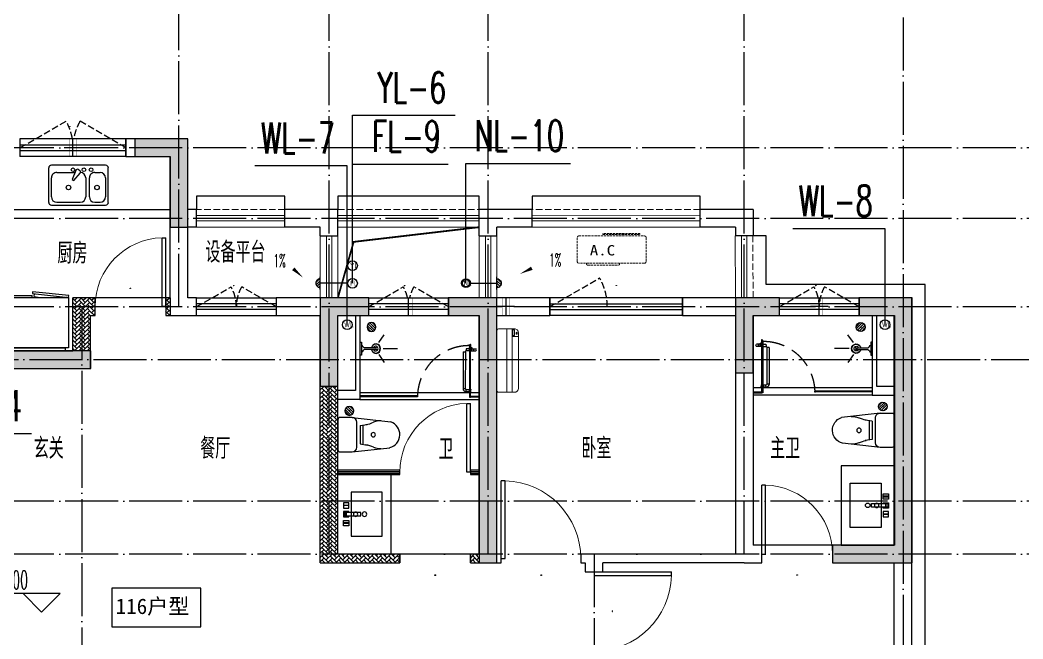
# Model space of a CAD drawing. Extents: x 27938 to 1507990, y 110129 to 923079.
# Drawn here: x 867918 to 879273, y 369162 to 376168 of the extents above; entities that cross this region are included whole.
import ezdxf

# ---------------------------------------------------------------- set-up
doc = ezdxf.new("R2010")
doc.units = 0
doc.header["$LTSCALE"] = 1000
doc.header["$MEASUREMENT"] = 0
doc.linetypes.add('DASH', pattern=[0.35, 0.25, -0.1])
doc.linetypes.add('DOTE', pattern=[2.42, 2, -0.2, 0.02, -0.2])
for name, color, linetype in [('AH-FURNITURE', 1, 'Continuous'), ('COLUMN', 9, 'Continuous'), ('CURTWALL', 4, 'Continuous'), ('DIM_ELEV', 3, 'Continuous'), ('DIM_凝结', 150, 'Continuous'), ('DIM_废水', 31, 'Continuous'), ('DIM_污水', 2, 'Continuous'), ('DIM_雨水', 4, 'Continuous'), ('DIM_餐饮排水', 31, 'Continuous'), ('DOTE', 1, 'Continuous'), ('EQUIP_污水', 7, 'Continuous'), ('IP-bath&kitchen-JOHNSON', 4, 'Continuous'), ('LVTRY', 6, 'Continuous'), ('P-bath&kitchen-JOHNSON', 4, 'Continuous'), ('PUB_HATCH', 8, 'Continuous'), ('PUB_TEXT', 4, 'Continuous'), ('VPIPE-中水', 122, 'Continuous'), ('VPIPE-凝结', 150, 'N'), ('VPIPE-废水', 31, 'Continuous'), ('VPIPE-污水', 2, 'W'), ('VPIPE-雨水', 4, 'Y'), ('WALL', 9, 'Continuous'), ('WINDOW', 4, 'Continuous'), ('WINDOW_TEXT', 7, 'Continuous'), ('保温', 6, 'Continuous'), ('建筑-排气道', 9, 'Continuous'), ('机电标识类', 1, 'Continuous'), ('看线', 251, 'Continuous')]:
    doc.layers.add(name, color=color, linetype=linetype)
for name, color, linetype, lineweight in [('平面-排水沟', 86, 'Continuous', 15), ('平面-栏杆', 135, 'Continuous', 15), ('平面-看线', 45, 'Continuous', 15), ('平面-空调室内机', 176, 'Continuous', 9), ('平面-空调预留孔', 173, 'Continuous', 15), ('空调', 76, 'Continuous', 13), ('立面-洞口示意', 152, 'Continuous', 13)]:
    doc.layers.add(name, color=color, linetype=linetype, lineweight=lineweight)
doc.styles.add('_TCH_DIM', font='SIMPLEX.shx', dxfattribs={"width": 0.7, "bigfont": 'GBCBIG.shx'})
doc.styles.add('_TCH_WINDOW', font='SIMPLEX.shx', dxfattribs={"width": 0.7, "height": 3.5, "bigfont": 'GBCBIG.shx'})
doc.styles.add('_TWT_SERIAL', font='SIMPLEX', dxfattribs={"width": 0.8, "height": 3.5, "bigfont": 'HZTXT'})
doc.styles.add('DIM_FONT', font='SIMPLEX.shx', dxfattribs={"width": 0.56})
doc.styles.get("Standard").update_dxf_attribs({"font": 'gbenor.shx', "bigfont": 'gbcbig.shx'})
doc.styles.add('黑体', font='simhei.ttf')
doc.linetypes.add('N', pattern='A,3,-0.2,["N",Standard,S=0.25,R=0,X=-0.1,Y=-0.115],-0.2', length=3.4)
doc.linetypes.add('W', pattern='A,3,-0.2,["W",Standard,S=0.25,R=0,X=-0.1,Y=-0.115],-0.2', length=3.4)
doc.linetypes.add('Y', pattern='A,3,-0.2,["Y",Standard,S=0.25,R=0,X=-0.1,Y=-0.115],-0.2', length=3.4)
pattern_1 = [(45, (0, 0), (0, 47.4157523), [100.584, -33.528]), (135, (23.708, 23.708), (3e-15, 47.4157523), [100.584, -33.528])]

# ---------------------------------------------------------------- blocks, each defined once
blk = doc.blocks.new('GDGDGDSDA')
at = {"layer": 'DOTE', "color": 0, "linetype": 'DOTE', "ltscale": 0.3}
for p, q in [((461135, 370658), (461135, 376108)), ((462835, 367858), (462835, 376108)), ((464635, 367858), (464635, 376108)), ((467535, 367858), (467535, 376108)), ((469335, 376108), (469335, 359558)), ((471335, 372458), (417335, 372458)), ((471335, 371658), (417335, 371658)), ((471335, 370658), (417335, 370658)), ((460035, 370658), (460035, 359558)), ((417335, 370059), (471335, 370059)), ((471335, 368458), (417335, 368458)), ((471335, 367858), (417335, 367858)), ((465835, 367858), (465835, 359558))]:
    blk.add_line(p, q, dxfattribs=at)
blk = doc.blocks.new('rrrrrrrrrrrra')
at = {"color": 0}
for p, q in [((-112, 459), (-112, 324)), ((253, 484), (-87, 484)), ((278, 324), (278, 459)), ((-112, 324), (-64, -103)), ((-59, 271), (224, 271)), ((-21, 232), (-34, 154)), ((186, 232), (-21, 232)), ((186, 232), (199, 154)), ((278, 324), (228, -116)), ((191, 200), (-26, 200))]:
    blk.add_line(p, q, dxfattribs=at)
for centre, radius, start, end in [((-87, 459), 25, 90, 180), ((253, 459), 25, 0, 90), ((-59, 324), 53.3, 180, 270), ((224, 324), 53.3, 270, 0), ((-323, 210), 294, 333.5369, 351.4828), ((488, 210), 294, 188.5172, 206.4631), ((149, -3), 224, 158.5202, 180), ((16, -3), 224, 0, 21.4798), ((84, -64), 153, 195.0773, 340.1181)]:
    blk.add_arc(centre, radius, start, end, dxfattribs=at)
blk = doc.blocks.new('A$C1E0F638F')
at = {"color": 0}
for points in [[(500, 435), (500, 85), (0, 85), (0, 435)], [(270, 30), (230, 30), (230, 195), (270, 195)], [(120, 0), (180, 0), (180, 60), (120, 60)], [(147, 55), (153, 55), (153, 5), (147, 5)], [(230, 30), (270, 30), (270, 10), (230, 10)], [(380, 0), (320, 0), (320, 60), (380, 60)], [(353, 55), (347, 55), (347, 5), (353, 5)]]:
    blk.add_lwpolyline(points, close=True, dxfattribs=at)
blk.add_lwpolyline([(270, 60), (280, 60), (280, 0), (220, 0), (220, 60), (230, 60)], dxfattribs=at)
blk.add_circle((250, 236), 26, dxfattribs=at)
blk = doc.blocks.new('$lvtry$00000171')
at = {"color": 0}
for p, q in [((-74, 11), (-11, 74)), ((-70, -27), (27, 70)), ((-53, -53), (53, 53)), ((-27, -70), (70, 27)), ((11, -74), (74, -11))]:
    blk.add_line(p, q, dxfattribs=at)
blk.add_circle((0, 0), 75, dxfattribs=at)
blk.add_point((0, 0), dxfattribs=at)
blk = doc.blocks.new('135')
blk.add_hatch(color=0).paths.add_polyline_path([(5, 2), (4, -1), (-5, 2), (-4, 5)])
at = {"color": 0}
for p, q in [((-6, 19), (-3, 19)), ((-3, 19), (-6, 19)), ((-6, 3), (5, -2)), ((-6, 3), (-5, 3)), ((-5, 11), (-5, 31)), ((5, 11), (-5, 11)), ((5, 10), (-5, 10)), ((-5, 3), (-4, 6)), ((-4, 6), (5, 2)), ((0, 0), (0, 39)), ((6, 19), (3, 19)), ((3, 19), (6, 19)), ((4, -1), (5, 2)), ((5, 11), (5, 32)), ((4, -1), (6, -2))]:
    blk.add_line(p, q, dxfattribs=at)
for centre, radius, start, end in [((6, 16), 13.5, 151.0147, 204.8403), ((13, 4), 20.5, 163.0924, 182.0012), ((-6, 4), 1, 184.2275, 248.4661), ((-5, 22), 0.5, 335.7643, 151.0147), ((4, 18), 9.42, 155.7643, 171.9773), ((9, 15), 14.6, 166.278, 198.0953), ((14, 4), 19.5, 163.7443, 182.5269), ((-5, 3), 0.5, 181.9385, 247.2597), ((5, 22), 0.5, 29.8425, 204.574), ((-6, 17), 11.7, 10.475, 24.574), ((-6, 15), 12.4, 338.6449, 16.0476), ((29, 7), 24, 172.9439, 199.2318), ((-6, 16), 13.4, 334.9111, 29.8425), ((26, 6), 20.6, 169.1454, 199.9526), ((6, -1), 1.17, 247.4597, 19.9526), ((6, -1), 0.5, 247.4597, 19.2318)]:
    blk.add_arc(centre, radius, start, end, dxfattribs=at)
blk.add_open_spline([(-5, 31), (-4, 31), (-2, 33), (1, 29), (3, 31), (5, 32)], degree=3, knots=[0, 0, 0, 0, 3.066329, 6.218313, 11.124135, 11.124135, 11.124135, 11.124135], dxfattribs=at)
blk = doc.blocks.new('SDFAWERAWER')
at = {"layer": 'LVTRY', "color": 0}
for p, q in [((593941, -1242210), (593784, -1242595)), ((593965, -1242220), (593807, -1242604)), ((593941, -1242210), (593965, -1242220)), ((593988, -1242191), (593978, -1242214)), ((594007, -1242226), (593978, -1242214)), ((594017, -1242203), (593988, -1242191)), ((594016, -1242220), (594027, -1242193)), ((594016, -1242220), (594022, -1242223)), ((594026, -1242204), (594018, -1242222)), ((594018, -1242222), (594021, -1242220)), ((594025, -1242211), (594021, -1242220)), ((594023, -1242221), (594022, -1242223)), ((594022, -1242223), (594024, -1242222)), ((594023, -1242211), (594030, -1242194)), ((594024, -1242221), (594024, -1242222)), ((594025, -1242211), (594031, -1242197)), ((594027, -1242193), (594033, -1242195)), ((594028, -1242234), (594078, -1242255)), ((594030, -1242194), (594031, -1242197)), ((594032, -1242197), (594033, -1242195)), ((594033, -1242195), (594034, -1242197)), ((594034, -1242198), (594034, -1242197)), ((594047, -1242201), (594036, -1242229)), ((594036, -1242229), (594039, -1242230)), ((594037, -1242211), (594088, -1242232)), ((594039, -1242230), (594045, -1242214)), ((594039, -1242230), (594042, -1242228)), ((594042, -1242228), (594051, -1242205)), ((594050, -1242202), (594043, -1242218)), ((594047, -1242201), (594050, -1242202)), ((594050, -1242202), (594051, -1242205)), ((594057, -1242246), (594067, -1242223)), ((593784, -1242595), (593807, -1242604)), ((593803, -1242641), (593813, -1242618)), ((593813, -1242618), (593842, -1242630)), ((593842, -1242630), (593833, -1242653)), ((593845, -1242629), (593834, -1242656)), ((593848, -1242630), (593836, -1242657)), ((593845, -1242629), (593842, -1242630)), ((593848, -1242630), (593845, -1242629)), ((593847, -1242662), (593858, -1242634)), ((593858, -1242634), (593861, -1242635)), ((593803, -1242641), (593833, -1242653)), ((593834, -1242656), (593833, -1242653)), ((593836, -1242657), (593834, -1242656)), ((593847, -1242662), (593850, -1242663)), ((593850, -1242663), (593861, -1242635)), ((593852, -1242662), (593862, -1242637)), ((593861, -1242635), (593862, -1242637))]:
    blk.add_line(p, q, dxfattribs=at)
blk.add_lwpolyline([(593823, -1242717), (594046, -1242174), (594037, -1242170), (593814, -1242713)], close=True, dxfattribs=at)
blk.add_arc((594075, -1242240), 15.3, 281.7932, 33.7019, dxfattribs=at)
for centre, major_axis, start_param, end_param in [((593974, -1242224), (3.93, 9.6), 0, 1.570796), ((593817, -1242608), (13.5, 33.1), 1.570796, 3.141593), ((593817, -1242608), (3.93, 9.6), 1.570796, 3.141593)]:
    blk.add_ellipse(centre, major_axis=major_axis, ratio=1, start_param=start_param, end_param=end_param, dxfattribs=at)
at = {"layer": 'P-bath&kitchen-JOHNSON', "color": 0, "linetype": 'DASH'}
blk.add_arc((593810, -1242714), 586, 67.5369, 157.1325, dxfattribs=at)
at = {"layer": 'LVTRY', "color": 8, "xscale": -1, "rotation": 157.7329157530927}
blk.add_blockref('135', (594045, -1242162), dxfattribs=at)
blk = doc.blocks.new('A$C5DCB2F21')
at = {"layer": 'IP-bath&kitchen-JOHNSON', "color": 0}
for p, q in [((-68, -213), (-158, -275)), ((68, -213), (158, -275)), ((0, -261), (0, -425))]:
    blk.add_line(p, q, dxfattribs=at)
for centre, major_axis, ratio, start_param, end_param in [((0, -179), (-51, 0), 0.990052, -1.36297, 4.504563), ((0, -178), (-26.8, 0), 0.994812, -1.167677, 4.309269)]:
    blk.add_ellipse(centre, major_axis=major_axis, ratio=ratio, start_param=start_param, end_param=end_param, dxfattribs=at)
at = {"layer": 'LVTRY', "color": 0}
for p, q in [((74, 0), (-74, 0)), ((-10, -174), (-10, -49)), ((11, -174), (11, -49))]:
    blk.add_line(p, q, dxfattribs=at)
blk.add_lwpolyline([(74, 0), (74, -16), (-74, -16), (-74, 0)], dxfattribs=at)
for points in [[(-26, -31, -0.364142), (-38, -16, -0.020495)], [(-10, -49, 0.214893), (-26, -31, 7.649644)], [(11, -49, -0.21439), (26, -31, -7.649644)], [(26, -31, 0.364142), (38, -16, 0.020495)]]:
    blk.add_lwpolyline(points, format="xyb", dxfattribs=at)
blk.add_arc((0, -174), 10.5, 180, 0, dxfattribs=at)
for centre, major_axis, ratio, start_param, end_param in [((0, -181), (53.6, 0), 0.987577, 1.76809, 7.656688), ((-12, -165), (0, 1.43), 0.85, -1.570796, 4.712389), ((-12, -189), (0, 1.43), 0.85, 4.712389, 10.995574), ((12, -165), (0, 1.43), 0.85, 4.712389, 10.995574), ((12, -189), (0, 1.43), 0.85, 4.712389, 10.995574)]:
    blk.add_ellipse(centre, major_axis=major_axis, ratio=ratio, start_param=start_param, end_param=end_param, dxfattribs=at)
blk = doc.blocks.new('GDGDRGDGRD')
at = {"layer": 'IP-bath&kitchen-JOHNSON', "color": 0}
for p, q in [((490533, 524228), (491883, 524228)), ((490533, 524193), (491183, 524193)), ((490533, 524183), (491183, 524183)), ((491183, 524183), (491183, 524193)), ((491883, 524183), (491783, 524183)), ((491783, 524173), (491783, 524183)), ((491883, 524173), (491783, 524173)), ((490533, 524148), (491883, 524148))]:
    blk.add_line(p, q, dxfattribs=at)
for points in [[(490533, 525048), (490533, 524148), (490283, 524148)], [(490483, 525048), (490483, 524248), (490283, 524248)]]:
    blk.add_lwpolyline(points, dxfattribs=at)
at = {"layer": 'LVTRY', "color": 0}
blk.add_lwpolyline([(490883, 522448), (490283, 522448), (490283, 523348), (490883, 523348)], close=True, dxfattribs=at)
at = {"layer": 'IP-bath&kitchen-JOHNSON', "color": 8}
for name, p, rotation in [('A$C5DCB2F21', (490533, 524673), 90.008488524447), ('SDFAWERAWER', (-528536, 1449334), 22.25976934310711)]:
    blk.add_blockref(name, p, dxfattribs=dict(at, rotation=rotation))
at = {"layer": 'LVTRY', "color": 8, "xscale": -0.6666666667107826, "yscale": 0.6666666667107826}
for p in [(490663, 524918), (490413, 524018)]:
    blk.add_blockref('$lvtry$00000171', p, dxfattribs=at)
at = {"layer": 'LVTRY', "color": 8, "extrusion": (0, 0, -1), "xscale": -1, "zscale": -1, "rotation": 270}
blk.add_blockref('rrrrrrrrrrrra', (-490766, 523666), dxfattribs=at)
at = {"layer": 'LVTRY', "color": 8, "xscale": -1, "rotation": 270}
blk.add_blockref('A$C1E0F638F', (490347, 522649), dxfattribs=at)
blk = doc.blocks.new('rtyg7uyhg')
at = {"layer": 'LVTRY', "color": 0}
for p, q in [((193590, 45458), (193590, 45069)), ((194235, 45489), (193621, 45489)), ((193896, 45430), (193858, 45326)), ((193926, 45440), (193940, 45432)), ((194265, 45069), (194265, 45458)), ((193621, 45131), (193621, 45346)), ((193682, 45407), (193888, 45407)), ((193858, 45326), (193875, 45316)), ((193875, 45316), (193946, 45401)), ((194010, 45346), (194010, 45131)), ((194051, 45131), (194051, 45346)), ((194112, 45407), (194173, 45407)), ((194235, 45346), (194235, 45131)), ((193621, 45039), (194235, 45039)), ((193948, 45069), (193682, 45069)), ((194173, 45069), (194112, 45069))]:
    blk.add_line(p, q, dxfattribs=at)
for centre, radius in [((193866, 45438), 20.5), ((193989, 45438), 20.5), ((194071, 45438), 20.5), ((193815, 45238), 25.6), ((194137, 45238), 25.6)]:
    blk.add_circle(centre, radius, dxfattribs=at)
for centre, radius, start, end in [((193621, 45458), 30.7, 90, 180), ((193916, 45423), 20.5, 60, 159.4623), ((193930, 45414), 20.5, 320.5377, 60), ((194235, 45458), 30.7, 360, 90), ((193682, 45346), 61.4, 90, 180), ((193948, 45346), 61.4, 360, 90), ((194112, 45346), 61.4, 90, 180), ((194173, 45346), 61.4, 360, 90), ((193682, 45131), 61.4, 180, 270), ((193948, 45131), 61.4, 270, 360), ((194112, 45131), 61.4, 180, 270), ((194173, 45131), 61.4, 270, 360), ((193621, 45069), 30.7, 180, 270), ((194235, 45069), 30.7, 270, 360)]:
    blk.add_arc(centre, radius, start, end, dxfattribs=at)
at = {"layer": 'LVTRY', "color": 0, "style": 'DIM_FONT', "width": 0.8, "flags": 9}
for tag in ['YSIZE', 'XSIZE']:
    blk.add_attdef(tag, (193928, 45488), '', height=0.5, rotation=90, dxfattribs=at)
blk = doc.blocks.new('A$C60D053AF')
at = {"layer": 'AH-FURNITURE', "color": 0}
for p, q in [((233, -90), (128, -90)), ((233, -110), (128, -110)), ((193, -71), (328, -71)), ((193, -91), (328, -91)), ((342, -97), (370, -143)), ((356, -83), (384, -129)), ((245, -129), (245, -122)), ((265, -129), (265, -122)), ((255, -281), (255, -251)), ((255, -281), (393, -281)), ((393, -281), (393, -251))]:
    blk.add_line(p, q, dxfattribs=at)
for points in [[(170, -68, 1), (170, -94), (193, -94), (193, -68)], [(234, -251), (414, -251, 0.414214), (424, -241), (424, -111, 0.414214), (414, -101), (234, -101, 0.414214), (224, -111), (224, -241, 0.414214)], [(268, -122), (268, -107, 0.414214), (248, -87), (233, -87), (233, -113), (242, -113), (242, -122)], [(242, -152, 1), (268, -152), (268, -129), (242, -129)], [(384, -161, 1), (402, -143), (386, -127), (368, -145)]]:
    blk.add_lwpolyline(points, format="xyb", close=True, dxfattribs=at)
for centre, radius in [((100, -100), 30), ((255, -152), 15), ((255, -152), 10), ((393, -152), 15), ((393, -152), 10)]:
    blk.add_circle(centre, radius, dxfattribs=at)
for radius in [40, 20]:
    blk.add_arc((328, -111), radius, 45, 90, dxfattribs=at)
blk = doc.blocks.new('A-Kitchen-7')
at = {"layer": 'LVTRY', "color": 0}
for p, q in [((-519, 780), (-7, 834)), ((-515, 756), (-519, 780)), ((-4, 811), (-515, 756)), ((515, 756), (-515, 756)), ((-515, 756), (-515, 40)), ((-486, 761), (-485, 756)), ((-29, 767), (-112, 756)), ((-29, 767), (-35, 806)), ((-7, 834), (-4, 811)), ((515, 780), (0, 780)), ((0, 756), (0, 780)), ((515, 756), (515, 780)), ((515, 40), (515, 756)), ((-515, 40), (515, 40))]:
    blk.add_line(p, q, dxfattribs=at)
blk.add_lwpolyline([(-469, 40), (-469, 0), (469, 0), (469, 40)], close=True, dxfattribs=at)
blk = doc.blocks.new('*U41')
h = blk.add_hatch(color=0)
h.set_gradient(color1=(0, 0, 255), rotation=180, tint=1)
h.paths.add_polyline_path([(0, 0), (-6.35, -6.35), (-6.35, -2.159), (-15, -2.159), (-15, 2.159), (-6.35, 2.159), (-6.35, 6.35)])
at = {"color": 0, "linetype": 'Continuous'}
blk.add_lwpolyline([(0, 0), (-6.35, -6.35), (-6.35, -2.159), (-15, -2.159), (-15, 2.159), (-6.35, 2.159), (-6.35, 6.35)], close=True, dxfattribs=at)
blk = doc.blocks.new('sgrsefv')
at = {"layer": 'PUB_HATCH'}
blk.add_hatch(color=0, dxfattribs=at).paths.add_polyline_path([(1112933, 840916), (1112933, 840646), (1113073, 840646), (1113073, 840661), (1112968, 840661), (1112948, 840681), (1112948, 840881), (1112968, 840901), (1113288, 840901), (1113308, 840881), (1113308, 840681), (1113288, 840661), (1113183, 840661), (1113183, 840646), (1113323, 840646), (1113323, 840916)])
at = {"layer": 'LVTRY', "color": 0}
for p, q in [((1113073, 840661), (1113073, 840646)), ((1113183, 840661), (1113183, 840646))]:
    blk.add_line(p, q, dxfattribs=at)
for points in [[(1112918, 840931), (1113338, 840931), (1113338, 840631), (1112918, 840631)], [(1112933, 840916), (1113323, 840916), (1113323, 840646), (1112933, 840646)], [(1113288, 840661), (1112968, 840661), (1112948, 840681), (1112948, 840881), (1112968, 840901), (1113288, 840901), (1113308, 840881), (1113308, 840681), (1113288, 840661)]]:
    blk.add_lwpolyline(points, close=True, dxfattribs=at)
at = {"layer": '立面-洞口示意', "color": 0}
blk.add_lwpolyline([(1112918, 840931), (1113182, 840837), (1113338, 840631)], dxfattribs=at)
at = {"layer": '建筑-排气道', "color": 8, "xscale": -5, "yscale": 5, "zscale": 5, "rotation": 270}
blk.add_blockref('*U41', (1113118, 840599), dxfattribs=at)
blk = doc.blocks.new('FRSDFDGDGDRGDR')
at = {"layer": '平面-空调预留孔', "color": 0}
for p, q in [((699612, 775044), (699612, 775441)), ((699619, 775448), (699746, 775448)), ((699746, 775448), (699746, 775355)), ((699720, 775342), (699720, 775143)), ((699727, 775349), (699740, 775349)), ((699727, 775136), (699740, 775136)), ((699746, 775130), (699746, 775037)), ((699746, 775037), (699619, 775037))]:
    blk.add_line(p, q, dxfattribs=at)
blk.add_lwpolyline([(699766, 775167), (699793, 775154), (699793, 775057), (699766, 775044), (699766, 775018), (699619, 775018, -0.414214), (699593, 775044), (699593, 775441, -0.414214), (699619, 775468), (699766, 775468), (699766, 775441), (699793, 775428), (699793, 775332), (699766, 775318)], format="xyb", close=True, dxfattribs=at)
for centre, radius in [((699740, 775243), 15.8), ((699740, 775332), 10.6), ((699740, 775154), 10.6)]:
    blk.add_circle(centre, radius, dxfattribs=at)
for centre, start, end in [((699619, 775441), 90, 180), ((699740, 775355), 270, 360), ((699727, 775342), 90, 180), ((699727, 775143), 180, 270), ((699740, 775130), 0, 90), ((699619, 775044), 180, 270)]:
    blk.add_arc(centre, 6.6, start, end, dxfattribs=at)
blk = doc.blocks.new('GDGDRGDRGRD')
at = {"layer": 'LVTRY', "color": 0}
for p, q in [((430081, 371515), (429865, 371758)), ((430335, 371758), (429865, 371758)), ((429865, 371758), (429865, 370858)), ((429915, 370948), (429915, 371668)), ((429925, 371678), (430325, 371678)), ((430235, 370858), (430235, 371758)), ((430235, 371668), (430235, 370948)), ((429995, 371628), (429995, 371418)), ((430000, 371628), (430000, 371418)), ((430290, 371638), (430005, 371638)), ((430290, 371633), (430005, 371633)), ((430045, 371658), (430045, 371568)), ((430050, 371658), (430045, 371658)), ((430045, 371568), (430050, 371568)), ((430050, 371568), (430050, 371658)), ((430195, 371418), (430195, 371628)), ((430200, 371418), (430200, 371628)), ((429975, 371526), (430102, 371526)), ((429975, 371521), (429975, 371526)), ((430102, 371521), (429975, 371521)), ((430045, 371388), (430045, 371478)), ((430045, 371478), (430050, 371478)), ((430050, 371478), (430050, 371388)), ((430335, 371515), (430081, 371515)), ((430081, 371515), (430081, 371100)), ((430220, 371526), (430092, 371526)), ((430092, 371526), (430092, 371521)), ((430092, 371521), (430220, 371521)), ((430102, 371526), (430102, 371521)), ((430220, 371521), (430220, 371526)), ((430235, 371100), (430235, 371515)), ((429935, 371358), (429974, 371358)), ((429955, 371339), (429955, 371378)), ((430005, 371413), (430290, 371413)), ((430005, 371408), (430290, 371408)), ((430050, 371388), (430045, 371388)), ((429935, 371258), (429974, 371258)), ((429955, 371239), (429955, 371278)), ((430045, 371228), (430045, 371138)), ((430050, 371228), (430045, 371228)), ((430050, 371138), (430050, 371228)), ((429865, 370858), (430081, 371100)), ((429995, 370988), (429995, 371198)), ((430000, 370988), (430000, 371198)), ((430005, 371208), (430290, 371208)), ((430005, 371203), (430290, 371203)), ((430045, 371138), (430050, 371138)), ((430081, 371100), (430335, 371100)), ((430195, 371198), (430195, 370988)), ((430200, 371198), (430200, 370988)), ((430102, 371096), (429975, 371096)), ((429975, 371096), (429975, 371091)), ((429975, 371091), (430102, 371091)), ((430045, 370958), (430045, 371048)), ((430045, 371048), (430050, 371048)), ((430050, 371048), (430050, 370958)), ((430092, 371091), (430092, 371096)), ((430092, 371096), (430220, 371096)), ((430220, 371091), (430092, 371091)), ((430102, 371091), (430102, 371096)), ((430220, 371096), (430220, 371091)), ((430325, 370938), (429925, 370938)), ((430290, 370983), (430005, 370983)), ((430290, 370978), (430005, 370978)), ((430050, 370958), (430045, 370958)), ((429865, 370858), (430335, 370858))]:
    blk.add_line(p, q, dxfattribs=at)
blk.add_lwpolyline([(429609, 370758), (429735, 370758), (429735, 371758), (427635, 371758)], dxfattribs=at)
for centre, radius in [((430147, 371523), 29.7), ((430147, 371523), 11.7), ((429955, 371358), 17), ((429955, 371258), 17), ((430147, 371093), 29.7), ((430147, 371093), 11.7)]:
    blk.add_circle(centre, radius, dxfattribs=at)
for centre, radius, start, end in [((429925, 371668), 10, 90, 180), ((430225, 371668), 10, 0, 90), ((430005, 371628), 10, 90, 180), ((430005, 371628), 5, 90, 180), ((430047, 371523), 56.7, 2.2742, 87.7258), ((430047, 371523), 52.2, 2.4704, 87.5296), ((430147, 371523), 56.7, 92.2742, 177.7258), ((430147, 371523), 52.2, 92.4704, 177.5296), ((430190, 371628), 10, 0, 90), ((430190, 371628), 5, 0, 90), ((430047, 371523), 56.7, 272.2742, 357.7258), ((430047, 371523), 52.2, 272.4704, 357.5296), ((430147, 371523), 56.7, 182.2742, 267.7258), ((430147, 371523), 52.2, 182.4704, 267.5296), ((430005, 371418), 10, 180, 270), ((430005, 371418), 5, 180, 270), ((430190, 371418), 5, 270, 0), ((430190, 371418), 10, 270, 0), ((430005, 371198), 10, 90, 180), ((430005, 371198), 5, 90, 180), ((430047, 371093), 56.7, 2.2742, 87.7258), ((430047, 371093), 52.2, 2.4704, 87.5296), ((430147, 371093), 56.7, 92.2742, 177.7258), ((430147, 371093), 52.2, 92.4704, 177.5296), ((430190, 371198), 10, 0, 90), ((430190, 371198), 5, 0, 90), ((430005, 370988), 10, 180, 270), ((430005, 370988), 5, 180, 270), ((430047, 371093), 56.7, 272.2742, 357.7258), ((430047, 371093), 52.2, 272.4704, 357.5296), ((430147, 371093), 56.7, 182.2742, 267.7258), ((430147, 371093), 52.2, 182.4704, 267.5296), ((430190, 370988), 5, 270, 0), ((430190, 370988), 10, 270, 0), ((429925, 370948), 10, 180, 270), ((430225, 370948), 10, 270, 0)]:
    blk.add_arc(centre, radius, start, end, dxfattribs=at)
at = {"color": 8, "xscale": -1, "rotation": 270}
blk.add_blockref('FRSDFDGDGDRGDR', (-345583, -327434), dxfattribs=at)
at = {"color": 8, "xscale": -1}
blk.add_blockref('rtyg7uyhg', (622600, 326770), dxfattribs=at)
at = {"color": 8}
for name, p, rotation in [('A$C60D053AF', (430135, 372358), 270), ('sgrsefv', (1543253, 1211090), 180)]:
    blk.add_blockref(name, p, dxfattribs=dict(at, rotation=rotation))
at = {"layer": 'LVTRY', "color": 8, "extrusion": (0, 0, -1), "xscale": -0.7999999999883585, "yscale": 0.7999999999883585, "zscale": -0.7999999999883585}
blk.add_blockref('A-Kitchen-7', (-429197, 370159), dxfattribs=at)
blk = doc.blocks.new('GFDGFSDFGD')
at = {"layer": 'PUB_HATCH'}
for points in [[(461917, 374824), (461917, 374624), (462317, 374624), (462317, 373824), (462517, 373824), (462517, 374824)], [(464567, 373024), (464017, 373024), (464017, 372024), (464217, 372024), (464217, 372824), (464567, 372824)], [(465467, 373024), (465467, 372824), (465817, 372824), (465817, 370024), (466017, 370024), (466017, 373024)], [(469217, 373024), (468717, 373024), (468717, 372174), (468917, 372174), (468917, 372824), (469217, 372824)], [(470117, 373024), (470117, 372824), (470517, 372824), (470517, 370224), (469817, 370224), (469817, 370024), (470717, 370024), (470717, 373024)], [(461417, 372423), (461217, 372424), (459617, 372424), (459617, 372724), (459417, 372724), (459417, 372224), (461417, 372224)]]:
    blk.add_hatch(color=256, dxfattribs=at).paths.add_polyline_path(points)
at = {"layer": 'COLUMN', "color": 6}
for p, q in [((461917, 374824), (461917, 374624)), ((462517, 374824), (461917, 374824)), ((462517, 373824), (462517, 374824)), ((461917, 374624), (462317, 374624)), ((462317, 374624), (462317, 373824)), ((462317, 373824), (462517, 373824)), ((464567, 373024), (464017, 373024)), ((464017, 373024), (464017, 372024)), ((464567, 372824), (464567, 373024)), ((465467, 373024), (465467, 372824)), ((466017, 373024), (465467, 373024)), ((466017, 370024), (466017, 373024)), ((469217, 373024), (468717, 373024)), ((468717, 373024), (468717, 372174)), ((469217, 372824), (469217, 373024)), ((470117, 373024), (470117, 372824)), ((470717, 373024), (470117, 373024)), ((470717, 370024), (470717, 373024)), ((464217, 372024), (464217, 372824)), ((464217, 372824), (464567, 372824)), ((465467, 372824), (465817, 372824)), ((465817, 372824), (465817, 370024)), ((468917, 372174), (468917, 372824)), ((468917, 372824), (469217, 372824)), ((470117, 372824), (470517, 372824)), ((470517, 372824), (470517, 370224)), ((461217, 372424), (459617, 372424)), ((461417, 372423), (461217, 372424)), ((461417, 372224), (461417, 372423)), ((459417, 372224), (461417, 372224)), ((468717, 372174), (468917, 372174)), ((464017, 372024), (464217, 372024)), ((470517, 370224), (469817, 370224)), ((469817, 370224), (469817, 370024)), ((465817, 370024), (466017, 370024)), ((469817, 370024), (470717, 370024))]:
    blk.add_line(p, q, dxfattribs=at)
blk = doc.blocks.new('GDFGDGRD')
at = {"layer": '保温', "linetype": 'ByBlock', "ltscale": 10}
h = blk.add_hatch(dxfattribs=at)
h.set_pattern_fill('AR-HBONE', color=251, scale=55)
h.set_pattern_definition(pattern_1)
h.paths.add_polyline_path([(428967, 372824), (428967, 373024), (428917, 373024), (428917, 372824)])
h = blk.add_hatch(dxfattribs=at)
h.set_pattern_fill('AR-HBONE', color=251, scale=55)
h.set_pattern_definition(pattern_1)
h.paths.add_polyline_path([(429817, 372824), (429817, 373024), (429767, 373024), (429767, 372824)])
h = blk.add_hatch(dxfattribs=at)
h.set_pattern_fill('AR-HBONE', color=251, scale=55)
h.set_pattern_definition(pattern_1)
h.paths.add_polyline_path([(430018, 372424), (430017, 373024), (429817, 373024), (429818, 372424)])
h = blk.add_hatch(dxfattribs=at)
h.set_pattern_fill('AR-HBONE', color=251, scale=55)
h.set_pattern_definition(pattern_1)
h.paths.add_polyline_path([(427217, 370024), (427217, 372024), (427017, 372024), (427017, 370024)])
h = blk.add_hatch(dxfattribs=at)
h.set_pattern_fill('AR-HBONE', color=251, scale=55)
h.set_pattern_definition(pattern_1)
h.paths.add_polyline_path([(425517, 370024), (425517, 370124), (425417, 370124), (425417, 370024)])
h = blk.add_hatch(dxfattribs=at)
h.set_pattern_fill('AR-HBONE', color=251, scale=55)
h.set_pattern_definition(pattern_1)
h.paths.add_polyline_path([(427017, 370024), (427017, 370124), (426317, 370124), (426317, 370024)])
at = {"layer": '保温', "color": 251, "linetype": 'ByBlock', "ltscale": 10}
blk.add_line((428917, 373024), (428917, 372824), dxfattribs=at)
blk = doc.blocks.new('A$C001338C2')
for p, q in [((845, 304), (55, 304)), ((109, 215), (109, 304)), ((0, 249), (0, 22)), ((900, 22), (900, 249)), ((22, 0), (878, 0))]:
    blk.add_line(p, q)
at = {"lineweight": 5}
for p, q in [((900, 215), (0, 215)), ((900, 143), (0, 143))]:
    blk.add_line(p, q, dxfattribs=at)
for points in [[(73, 275), (57, 275, -0.414214), (51, 281), (51, 283, -0.414214), (57, 289), (73, 289, -0.414214), (79, 283), (79, 281, -0.414214)], [(89, 226), (22, 226, -0.414214), (17, 232), (17, 243, -0.414214), (22, 249), (89, 249, -0.414214), (95, 243), (95, 232, -0.414214)]]:
    blk.add_lwpolyline(points, format="xyb", close=True)
for centre, radius, start, end in [((55, 249), 55, 90, 180), ((845, 249), 55, 360, 90), ((22, 22), 22, 180, 270), ((878, 22), 22, 270, 360)]:
    blk.add_arc(centre, radius, start, end)
blk = doc.blocks.new('dongkong')
blk.add_wipeout([(-603756, 210771), (-603756, 210571), (-603836, 210571), (-603836, 210771)])
at = {"layer": '机电标识类', "color": 250, "linetype": 'DASH', "ltscale": 400}
for p, q in [((-603796, 210771), (-603796, 210571)), ((-603896, 210671), (-603696, 210671))]:
    blk.add_line(p, q, dxfattribs=at)
at = {"layer": '空调', "color": 6, "linetype": 'DASH', "const_width": 2}
blk.add_lwpolyline([(-603756, 210771), (-603756, 210571), (-603836, 210571), (-603836, 210771)], close=True, dxfattribs=at)
blk = doc.blocks.new('$TCHSYS$DOOR2D')
for p, q in [((0.45, 0.975), (0.5, 0.975)), ((0.45, 0), (0.45, 0.975)), ((0.5, 0), (0.5, 0.975)), ((0.5, 0), (0.45, 0))]:
    blk.add_line(p, q)
at = {"lineweight": 13}
blk.add_arc((0.475, 0), 0.975, 91.4693, 180, dxfattribs=at)
blk = doc.blocks.new('DSGDFGF')
at = {"layer": 'CURTWALL', "color": 0}
for p, q in [((676992, 342105), (676292, 342105)), ((676292, 342105), (676292, 342055)), ((676292, 342089), (676992, 342089)), ((676292, 342072), (676992, 342072)), ((676292, 342055), (676992, 342055)), ((676992, 342055), (676992, 342105)), ((677892, 342105), (677792, 342105)), ((677792, 342105), (677792, 342055)), ((677792, 342089), (677892, 342089)), ((677792, 342072), (677892, 342072)), ((677792, 342055), (677892, 342055)), ((677892, 342055), (677892, 342105))]:
    blk.add_line(p, q, dxfattribs=at)
at = {"layer": 'IP-bath&kitchen-JOHNSON', "color": 0}
for p, q in [((676542, 342985), (677892, 342985)), ((676542, 342950), (677192, 342950)), ((676542, 342940), (677192, 342940)), ((677192, 342940), (677192, 342950)), ((677892, 342940), (677792, 342940)), ((677792, 342930), (677792, 342940)), ((676542, 342905), (677892, 342905)), ((677892, 342930), (677792, 342930))]:
    blk.add_line(p, q, dxfattribs=at)
for points in [[(676542, 343855), (676542, 342905), (676292, 342905)], [(676492, 343855), (676492, 343005), (676292, 343005)]]:
    blk.add_lwpolyline(points, dxfattribs=at)
at = {"layer": 'LVTRY', "color": 0}
blk.add_lwpolyline([(676892, 341155), (676292, 341155), (676292, 342055), (676892, 342055)], close=True, dxfattribs=at)
at = {"layer": 'CURTWALL', "color": 0, "xscale": 800, "yscale": 800, "zscale": 50, "rotation": 5.54452612062199e-09}
blk.add_blockref('$TCHSYS$DOOR2D', (677392, 342080), dxfattribs=at)
at = {"layer": 'IP-bath&kitchen-JOHNSON', "color": 8}
for name, p, rotation in [('A$C5DCB2F21', (676542, 343480), 90.00848852444699), ('SDFAWERAWER', (-342526, 1268091), 22.25976934310714)]:
    blk.add_blockref(name, p, dxfattribs=dict(at, rotation=rotation))
at = {"layer": 'LVTRY', "color": 8, "xscale": -0.6666666667107826, "yscale": 0.6666666667107826}
for p in [(676672, 343725), (676422, 342775)]:
    blk.add_blockref('$lvtry$00000171', p, dxfattribs=at)
at = {"layer": 'LVTRY', "color": 8, "extrusion": (0, 0, -1), "xscale": -1, "zscale": -1, "rotation": 270}
blk.add_blockref('rrrrrrrrrrrra', (-676776, 342423), dxfattribs=at)
at = {"layer": 'LVTRY', "color": 8, "xscale": -1, "rotation": 270}
blk.add_blockref('A$C1E0F638F', (676357, 341356), dxfattribs=at)
blk = doc.blocks.new('gsergvr')
at = {"layer": '平面-空调预留孔', "linetype": 'DASH', "ltscale": 0.1}
for p, q in [((34075, 17176), (34075, 17166)), ((34085, 17156), (34438, 17156)), ((34448, 17166), (34448, 17176))]:
    blk.add_line(p, q, dxfattribs=at)
blk.add_lwpolyline([(34679, 17515), (34260, 17515), (34260, 17500), (34679, 17500)], close=True, dxfattribs=at)
blk.add_lwpolyline([(34729, 17176), (33989, 17176, -0.414214), (33969, 17196), (33969, 17466, -0.414214), (33989, 17486), (34729, 17486, -0.414214), (34749, 17466), (34749, 17196, -0.414214)], format="xyb", close=True, dxfattribs=at)
for centre, start, end in [((34085, 17166), 180, 270), ((34438, 17166), 270, 0)]:
    blk.add_arc(centre, 10, start, end, dxfattribs=at)
at = {"layer": '平面-空调预留孔', "color": 251, "linetype": 'DASH', "ltscale": 0.1, "true_color": 0x636466, "style": '黑体', "width": 1.2}
blk.add_text('A.C', height=117, dxfattribs=at).set_placement((34111, 17265))
blk = doc.blocks.new('rtyryrtyeeretee')
at = {"layer": '平面-空调预留孔'}
blk.add_blockref('gsergvr', (635673, 326706), dxfattribs=at)
blk = doc.blocks.new('A$C7A951E79')
at = {"layer": 'LVTRY'}
for p, q in [((-7, 49), (-49, 7)), ((0, 28), (-47, -18)), ((0, 0), (-35, -35)), ((0, -71), (0, 71)), ((0, -28), (-18, -47))]:
    blk.add_line(p, q, dxfattribs=at)
blk.add_arc((0, 0), 49.9, 89.9757, 269.9757, dxfattribs=at)
blk.add_point((0, 0), dxfattribs=at)
blk = doc.blocks.new('A$C42425DA4')
blk.add_blockref('A$C7A951E79', (38800, 0))
at = {"xscale": -1}
blk.add_blockref('A$C7A951E79', (40800, 0), dxfattribs=at)
blk = doc.blocks.new('$DorLib2D$00000001')
for p, q in [((0.45, 0.975), (0.5, 0.975)), ((0.45, 0), (0.45, 0.975)), ((0.5, 0), (0.5, 0.975)), ((0.5, 0), (0.45, 0))]:
    blk.add_line(p, q)
at = {"lineweight": 13}
blk.add_arc((0.475, 0), 0.975, 91.4693, 180, dxfattribs=at)
blk = doc.blocks.new('$WINLIB2D$00000001')
at = {"color": 0}
for points in [[(-0.5, 0.5), (-0.5, -0.5)], [(-0.5, 0.5), (0.5, 0.5)], [(0.5, -0.5), (0.5, 0.5)], [(0.5, 0.1667), (-0.5, 0.1667)], [(0.5, -0.1667), (-0.5, -0.1667)], [(-0.5, -0.5), (0.5, -0.5)]]:
    blk.add_lwpolyline(points, dxfattribs=at)
blk = doc.blocks.new('$TwtSys$00000147')
blk.add_circle((0, 0, 0), 25)

msp = doc.modelspace()

# ---------------------------------------------------------------- linework, layer by layer
at = {"color": 8}
msp.add_lwpolyline([(869963.6, 369736.8), (868957.6, 369736.8), (868957.6, 369300.8), (869963.6, 369300.8)], close=True, dxfattribs=at)
at = {"layer": 'DIM_ELEV', "color": 8}
for p, q in [((868371.7, 369676.5), (867440.8, 369676.5)), ((868161.7, 369466.5), (867951.7, 369676.5)), ((868161.7, 369466.5), (868371.7, 369676.5))]:
    msp.add_line(p, q, dxfattribs=at)
at = {"layer": 'DIM_凝结'}
for p, q in [((872966.6, 373189.3), (872966.6, 374544.2)), ((872966.6, 374544.2), (874150.7, 374544.2))]:
    msp.add_line(p, q, dxfattribs=at)
at = {"layer": 'DIM_废水'}
for p, q in [((871681.6, 373188.7), (871681.6, 374537.1)), ((871681.6, 374537.1), (872764.4, 374537.1))]:
    msp.add_line(p, q, dxfattribs=at)
at = {"layer": 'DIM_污水'}
for p, q in [((871621.8, 374517.6), (870576.2, 374517.6)), ((871621.8, 372718.7), (871621.8, 374517.6)), ((877711.5, 373806.3), (876666, 373806.3)), ((877711.5, 372718.7), (877711.5, 373806.3))]:
    msp.add_line(p, q, dxfattribs=at)
at = {"layer": 'DIM_雨水'}
for p, q in [((871681.6, 373388.7), (871681.6, 375089.9)), ((871681.6, 375089.9), (872845.6, 375089.9))]:
    msp.add_line(p, q, dxfattribs=at)
at = {"layer": 'DIM_餐饮排水'}
msp.add_line((867021.8, 371486.6), (868047.9, 371486.6), dxfattribs=at)
at = {"layer": 'VPIPE-中水', "color": 8, "linetype": 'Continuous'}
for centre in [(871621.8, 372718.7), (877711.4, 372718.8)]:
    msp.add_circle(centre, 55, dxfattribs=at)
at = {"layer": 'VPIPE-凝结', "color": 8, "ltscale": 0.1}
for p, q in [((871626.6, 373189.3), (871316.8, 373189.3)), ((873006.6, 373189.3), (873316.8, 373189.3))]:
    msp.add_line(p, q, dxfattribs=at)
at = {"layer": 'VPIPE-凝结'}
msp.add_circle((872966.6, 373189.3), 50, dxfattribs=at)
at = {"layer": 'VPIPE-凝结', "color": 8}
msp.add_circle((872966.6, 373189.3), 40, dxfattribs=at)
at = {"layer": 'VPIPE-废水', "color": 8}
msp.add_circle((871681.6, 373188.7), 55, dxfattribs=at)
at = {"layer": 'VPIPE-废水'}
msp.add_circle((871681.6, 373188.7), 55, dxfattribs=at)
at = {"layer": 'VPIPE-污水'}
for centre in [(871621.8, 372718.7), (877711.5, 372718.7)]:
    msp.add_circle(centre, 55, dxfattribs=at)
at = {"layer": 'VPIPE-雨水', "color": 8}
msp.add_circle((871681.6, 373388.7), 55, dxfattribs=at)
at = {"layer": 'VPIPE-雨水'}
msp.add_circle((871681.6, 373388.7), 55, dxfattribs=at)
at = {"layer": 'WALL', "color": 8}
for p, q in [((869816.6, 374823.7), (869116.6, 374823.7)), ((869116.6, 374823.7), (869116.6, 374623.7)), ((869816.6, 374023.7), (869816.6, 374823.7)), ((869116.6, 374623.7), (869616.6, 374623.7)), ((869616.6, 373923.7), (869616.6, 374623.7)), ((869916.6, 374023.7), (869816.6, 374023.7)), ((869916.6, 373823.7), (869916.6, 374023.7)), ((871516.6, 374023.7), (870916.6, 374023.7)), ((870916.6, 373823.7), (870916.6, 374023.7)), ((871516.6, 373723.7), (871516.6, 374023.7)), ((873116.6, 373723.7), (873116.6, 374023.7)), ((873716.6, 374023.7), (873116.6, 374023.7)), ((873716.6, 373823.7), (873716.6, 374023.7)), ((876216.6, 374023.7), (875616.6, 374023.7)), ((875616.6, 373823.7), (875616.6, 374023.7)), ((876216.6, 374023.7), (876216.6, 373723.7)), ((869616.6, 373023.7), (869616.6, 373923.7)), ((869816.6, 373023.7), (869816.6, 373823.7)), ((869916.6, 373823.7), (869816.6, 373823.7)), ((871316.6, 373823.7), (870916.6, 373823.7)), ((871316.6, 373723.7), (871316.6, 373823.7)), ((873316.6, 373723.7), (873316.6, 373823.7)), ((873716.6, 373823.7), (873316.6, 373823.7)), ((876016.6, 373823.7), (875616.6, 373823.7)), ((876016.6, 373823.7), (876016.6, 373723.7)), ((871316.6, 373723.7), (871516.6, 373723.7)), ((873116.6, 373723.7), (873316.6, 373723.7)), ((876216.6, 373723.7), (876016.6, 373723.7)), ((868766.6, 373023.7), (868516.6, 373023.7)), ((868516.6, 372423.7), (868516.6, 373023.7)), ((868766.6, 372823.7), (868766.6, 373023.7)), ((869616.6, 373023.7), (869566.6, 373023.7)), ((869566.6, 373023.7), (869566.6, 372823.7)), ((869916.6, 373023.7), (869816.6, 373023.7)), ((869916.6, 372823.7), (869916.6, 373023.7)), ((871416.6, 373023.7), (870816.6, 373023.7)), ((870816.6, 373023.7), (870816.6, 372823.7)), ((871866.6, 373023.7), (871416.6, 373023.7)), ((871866.6, 372823.7), (871866.6, 373023.7)), ((873216.6, 373023.7), (872766.6, 373023.7)), ((872766.6, 373023.7), (872766.6, 372823.7)), ((873916.6, 372823.7), (873916.6, 373023.7)), ((876116.6, 373023.7), (875416.6, 373023.7)), ((875416.6, 373023.7), (875416.6, 372823.7)), ((876516.5, 373023.7), (876116.6, 373023.7)), ((876516.5, 372823.7), (876516.5, 373023.7)), ((878016.6, 373023.7), (877416.5, 373023.7)), ((877416.5, 373023.7), (877416.5, 372823.7)), ((878016.6, 370123.7), (878016.6, 373023.7)), ((868716.6, 372823.7), (868766.6, 372823.7)), ((868716.6, 372223.7), (868716.6, 372823.7)), ((869566.6, 372823.7), (869716.6, 372823.7)), ((869716.6, 372823.7), (869916.6, 372823.7)), ((870816.6, 372823.7), (871316.6, 372823.7)), ((871316.6, 370023.7), (871316.6, 372823.7)), ((871516.6, 370123.7), (871516.6, 372823.7)), ((871516.6, 372823.7), (871866.6, 372823.7)), ((872766.6, 372823.7), (873116.6, 372823.7)), ((873116.6, 370123.7), (873116.6, 372823.7)), ((875416.6, 372823.7), (876016.6, 372823.7)), ((876016.6, 372823.7), (876016.6, 370123.7)), ((876216.6, 372823.7), (876516.5, 372823.7)), ((876216.6, 372823.7), (876216.6, 370223.7)), ((877416.5, 372823.7), (877816.6, 372823.7)), ((877816.6, 370223.7), (877816.6, 372823.7)), ((867116.6, 372423.7), (868516.6, 372423.7)), ((867216.6, 372223.7), (868716.6, 372223.7)), ((876316.6, 370223.7), (876216.6, 370223.7)), ((876316.6, 370023.7), (876316.6, 370223.7)), ((877816.6, 370223.7), (877116.6, 370223.7)), ((877116.6, 370223.7), (877116.6, 370023.7)), ((872216.6, 370123.7), (871516.6, 370123.7)), ((872216.6, 370023.7), (872216.6, 370123.7)), ((873116.6, 370123.7), (873016.6, 370123.7)), ((873016.6, 370123.7), (873016.6, 370023.7)), ((873366.6, 370123.7), (873316.6, 370123.7)), ((873366.6, 370023.7), (873366.6, 370123.7)), ((874416.6, 370123.7), (874266.6, 370123.7)), ((874266.6, 370123.7), (874266.6, 370023.7)), ((876016.6, 370123.7), (874416.6, 370123.7)), ((878016.6, 364923.7), (878016.6, 370123.7)), ((871316.6, 370023.7), (872216.6, 370023.7)), ((873016.6, 370023.7), (873216.6, 370023.7)), ((873216.6, 370023.7), (873366.6, 370023.7)), ((874266.6, 370023.7), (874316.6, 370023.7)), ((874316.6, 370023.7), (874316.6, 369923.7)), ((876116.6, 370023.7), (874516.6, 370023.7)), ((874516.6, 369923.7), (874516.6, 370023.7)), ((876116.6, 370023.7), (876316.6, 370023.7)), ((877116.6, 370023.7), (877816.6, 370023.7)), ((877816.6, 365123.7), (877816.6, 370023.7)), ((874316.6, 369923.7), (874516.6, 369923.7))]:
    msp.add_line(p, q, dxfattribs=at)
at = {"layer": 'WINDOW', "color": 8}
for p, q in [((869566.6, 373023.7), (868766.6, 373023.7)), ((877116.6, 370223.7), (876316.6, 370223.7)), ((873016.6, 370123.7, 800), (872216.6, 370123.7, 800))]:
    msp.add_line(p, q, dxfattribs=at)
at = {"layer": 'WINDOW', "color": 8, "linetype": 'DASH'}
for p, q in [((872216.6, 370123.7), (872216.6, 370023.7)), ((873016.6, 370023.7), (873016.6, 370123.7))]:
    msp.add_line(p, q, dxfattribs=at)
at = {"layer": 'WINDOW', "color": 8, "linetype": 'DASH', "ltscale": 0.3}
for points in [[(867918.4, 374723.7), (868438, 375023.7, -0.1316523), (868518.4, 374723.7)], [(869116.6, 374723.7), (868597, 375023.7, 0.1316523), (868516.6, 374723.7)], [(869916.6, 372923.7), (870306.3, 373148.7, -0.1316053), (870366.6, 372923.7)], [(870816.6, 372923.7), (870426.8, 373148.7, 0.1316053), (870366.6, 372923.7)], [(871866.5, 372923.7), (872256.2, 373148.7, -0.1316053), (872316.5, 372923.7)], [(872766.5, 372923.7), (872376.7, 373148.7, 0.1316053), (872316.5, 372923.7)], [(873916.6, 372923.7), (874479.7, 373248.4, -0.1314846), (874566.6, 372923.7)]]:
    msp.add_lwpolyline(points, format="xyb", dxfattribs=at)
at = {"layer": '平面-排水沟', "color": 8}
for points in [[(870944.2, 373411.7, 0, 0, 0), (871122.6, 373252.1, 0, 40, 0), (871010.8, 373352.1, 0, 0, 0)], [(873862.7, 373430.5, 0, 0, 0), (873576.6, 373293.7, 0, 40, 0), (873712, 373358.4, 0, 0, 0)]]:
    msp.add_lwpolyline(points, format="xyseb", dxfattribs=at)
at = {"layer": '平面-栏杆', "color": 8}
for points in [[(869916.6, 373953.9), (870916.6, 373954)], [(871516.6, 373953.8), (873116.6, 373954)], [(873716.6, 373953.7), (875616.6, 373954)], [(869916.6, 373893.9), (870916.6, 373894)], [(871516.6, 373893.8), (873116.6, 373894)], [(873716.6, 373893.7), (875616.6, 373894)], [(871386.6, 373723.7), (871386.9, 373023.7)], [(871446.6, 373723.7), (871446.9, 373023.7)], [(873186.6, 373723.7), (873186.9, 373023.7)], [(873246.6, 373723.7), (873246.9, 373023.7)], [(876086.3, 373723.7), (876086.6, 373023.7)], [(876146.3, 373723.7), (876146.6, 373023.7)]]:
    msp.add_lwpolyline(points, dxfattribs=at)
at = {"layer": '平面-看线', "color": 8}
msp.add_line((871516.9, 373023.7), (871516.6, 373723.7), dxfattribs=at)
at = {"layer": '平面-看线', "color": 8, "linetype": 'DASH', "ltscale": 0.3}
msp.add_line((876216.6, 373023.7), (876216.3, 373723.7), dxfattribs=at)
for points in [[(870916.6, 374023.7), (869916.6, 374023.7)], [(871516.6, 374023.7), (873116.6, 374023.7)], [(875616.6, 374023.7), (873716.6, 374023.7)]]:
    msp.add_lwpolyline(points, dxfattribs=at)
at = {"layer": '平面-看线', "color": 8}
for points in [[(869916.6, 373823.7), (870916.6, 373823.7)], [(871516.6, 373823.7), (873116.6, 373823.7)], [(875616.6, 373823.7), (873716.6, 373823.7)], [(871316.6, 373723.7), (871316.9, 373023.7)], [(873116.6, 373723.7), (873116.9, 373023.7)], [(876016.3, 373723.7), (876016.6, 373023.7)]]:
    msp.add_lwpolyline(points, dxfattribs=at)
at = {"layer": '看线', "color": 8, "ltscale": 0.5}
for points in [[(870916.6, 374023.7), (870916.6, 374173.7), (869916.6, 374173.7), (869916.6, 374023.7)], [(873116.6, 374023.7), (873116.6, 374173.7), (871516.6, 374173.7), (871516.6, 374023.7)], [(875616.6, 374023.7), (875616.6, 374173.7), (873716.6, 374173.7), (873716.6, 374023.7)]]:
    msp.add_lwpolyline(points, dxfattribs=at)
at = {"layer": '看线', "color": 8}
msp.add_lwpolyline([(875366.6, 364773.7), (878166.6, 364773.7), (878166.6, 373173.7), (876366.3, 373173.7), (876366.3, 373723.7), (876216.3, 373723.7)], dxfattribs=at)

# ---------------------------------------------------------------- block references
at = {"color": 8}
for name, p in [('GFDGFSDFGD', (407300, 0)), ('rtyryrtyeeretee', (204584.7, 29532.7)), ('A$C42425DA4', (832516.4, 373189.3))]:
    msp.add_blockref(name, p, dxfattribs=at)
at = {"color": 8, "xscale": -1}
for name, p in [('GDGDRGDRGRD', (1297251.4, 2265.4)), ('GDFGDGRD', (1298533.2, 0)), ('GDGDRGDGRD', (1368098.9, -152224.7))]:
    msp.add_blockref(name, p, dxfattribs=at)
at = {"layer": 'DOTE', "color": 169}
msp.add_blockref('GDGDGDSDA', (408581.8, 2265.4), dxfattribs=at)
at = {"layer": 'EQUIP_污水', "yscale": -1, "rotation": 180}
for p in [(871916.6, 371473.6), (877416.6, 371523.7), (877616.5, 370673.7), (871716.6, 370573.7)]:
    msp.add_blockref('$TwtSys$00000147', p, dxfattribs=at)
at = {"layer": 'WINDOW', "color": 8}
ref = msp.add_blockref('$DorLib2D$00000001', (869166.6, 372923.7), dxfattribs=dict(at, xscale=-800, yscale=-800, zscale=-800, rotation=179.9999999993937))
ref.add_attrib('A', 'M0822', (869161.7, 373129.8), dxfattribs={"layer": 'WINDOW_TEXT', "color": 8, "ltscale": 0.5, "height": 4.25, "rotation": 360, "style": '_TCH_WINDOW', "width": 0.494118})
ref = msp.add_blockref('$WINLIB2D$00000001', (870366.6, 372923.7), dxfattribs=dict(at, xscale=-900, yscale=200, zscale=-900, rotation=179.999999997536))
ref.add_attrib('A', 'C0914', (870332.8, 373159.1), dxfattribs={"layer": 'WINDOW_TEXT', "color": 8, "ltscale": 0.5, "height": 4.25, "rotation": 360, "style": '_TCH_WINDOW', "width": 0.494118})
ref = msp.add_blockref('$WINLIB2D$00000001', (874666.6, 372923.7), dxfattribs=dict(at, xscale=1500, yscale=200, zscale=1500, rotation=180.0000000030314))
ref.add_attrib('A', 'C1514b', (874661.3, 373159.1), dxfattribs={"layer": 'WINDOW_TEXT', "color": 8, "ltscale": 0.5, "height": 4.25, "rotation": 0, "style": '_TCH_WINDOW', "width": 0.494118})
ref = msp.add_blockref('$DorLib2D$00000001', (873816.6, 370073.7), dxfattribs=dict(at, xscale=900, yscale=-900, zscale=900, rotation=179.9999999967761))
ref.add_attrib('A', 'M0922', (873809.7, 369881), dxfattribs={"layer": 'WINDOW_TEXT', "color": 8, "ltscale": 0.5, "height": 5.95, "rotation": 360, "style": '_TCH_WINDOW', "width": 0.494118})
ref = msp.add_blockref('$DorLib2D$00000001', (876716.6, 370123.7), dxfattribs=dict(at, xscale=800, yscale=-800, zscale=800, rotation=179.9999999939821))
ref.add_attrib('A', 'M0822', (876709.7, 369883.2), dxfattribs={"layer": 'WINDOW_TEXT', "color": 8, "ltscale": 0.5, "height": 5.95, "rotation": 360, "style": '_TCH_WINDOW', "width": 0.494118})
ref = msp.add_blockref('$DorLib2D$00000001', (874416.6, 369473.7), dxfattribs=dict(at, xscale=900, yscale=-900, zscale=900, rotation=89.99999999870155))
ref.add_attrib('A', 'M0922', (874627.5, 369466.9), dxfattribs={"layer": 'WINDOW_TEXT', "color": 8, "ltscale": 0.5, "height": 5.95, "rotation": 90, "style": '_TCH_WINDOW', "width": 0.494118})
at = {"layer": '平面-空调预留孔', "color": 8, "xscale": 0.8000000000465648, "yscale": 0.8000000000465648, "zscale": 0.8000000000465648, "rotation": 270.0000002334302}
msp.add_blockref('A$C001338C2', (873316.6, 372674), dxfattribs=at)

# ---------------------------------------------------------------- texts
at = {"color": 8, "style": '黑体'}
msp.add_text('116户型', height=175, dxfattribs=at).set_placement((868999.9, 369444.6))
at = {"layer": 'DIM_ELEV', "color": 7, "style": '_TCH_DIM', "width": 0.494118}
msp.add_text('29.000', height=208.25, dxfattribs=at).set_placement((867521.7, 369725.5))
at = {"layer": 'DIM_凝结', "color": 7, "style": '_TWT_SERIAL', "width": 0.64}
msp.add_text('NL-10', height=350, dxfattribs=at).set_placement((873067.4, 374684.2))
at = {"layer": 'DIM_废水', "color": 7, "style": '_TWT_SERIAL', "width": 0.64}
msp.add_text('FL-9', height=350, dxfattribs=at).set_placement((871905, 374677.1))
at = {"layer": 'DIM_污水', "color": 7, "style": '_TWT_SERIAL', "width": 0.64}
for s, p in [('WL-7', (870646.2, 374657.6)), ('WL-8', (876736, 373946.3))]:
    msp.add_text(s, height=350, dxfattribs=at).set_placement(p)
at = {"layer": 'DIM_雨水', "color": 7, "style": '_TWT_SERIAL', "width": 0.64}
msp.add_text('YL-6', height=350, dxfattribs=at).set_placement((871965, 375229.9))
at = {"layer": 'DIM_餐饮排水', "color": 7, "style": '_TWT_SERIAL', "width": 0.64}
msp.add_text('PL-4', height=350, dxfattribs=at).set_placement((867135.3, 371626.6))
at = {"layer": 'PUB_TEXT', "color": 8}
for s, height, p in [('厨房', 236.31, (868340.5, 373411.4)), ('设备平台', 236.31, (870016.3, 373422.7)), ('YL', 56, (871651.2, 373360.7)), ('FL', 56, (871655.9, 373160.7)), ('NL', 56, (872938.6, 373161.3)), ('WL', 56, (871586.8, 372690.7)), ('WL', 56, (877676.4, 372690.8)), ('玄关', 236.31, (868071.9, 371201.5)), ('餐厅', 236.31, (869957.3, 371201.5)), ('卧室', 236.31, (874272.9, 371201.5)), ('主卫', 236.31, (876409.9, 371201.5)), ('卫', 236.3, (872655.7, 371192.5))]:
    msp.add_text(s, height=height, dxfattribs=at).set_placement(p)
at = {"layer": 'WINDOW_TEXT', "color": 8, "style": '_TCH_WINDOW', "width": 0.494118}
msp.add_text('DK0822', height=5.95, rotation=0, dxfattribs=at).set_placement((872608.5, 369881.5))
at = {"layer": '平面-排水沟', "color": 7, "style": '_TCH_DIM', "width": 0.494118}
for p in [(870787.9, 373370.6), (873907.9, 373377.8)]:
    msp.add_text('1%', height=148.75, dxfattribs=at).set_placement(p)

# ---------------------------------------------------------------- next in the draw order: block references
at = {"layer": '平面-空调室内机', "color": 8, "ltscale": 0.3, "rotation": 180}
for p in [(264720.5, 585394.5), (268520.5, 583594.5), (273170.5, 583594.7)]:
    msp.add_blockref('dongkong', p, dxfattribs=at)

# ---------------------------------------------------------------- next in the draw order: linework, layer by layer
at = {"color": 8, "const_width": 20}
msp.add_lwpolyline([(871516.3, 373023.7), (871694.5, 373657.1), (873116.6, 373823.7)], dxfattribs=at)
at = {"layer": 'WINDOW', "color": 8, "linetype": 'DASH', "ltscale": 0.3}
for points in [[(876516.5, 372923.7), (876906.2, 373148.7, -0.1316053), (876966.5, 372923.7)], [(877416.5, 372923.7), (877026.7, 373148.7, 0.1316053), (876966.5, 372923.7)]]:
    msp.add_lwpolyline(points, format="xyb", dxfattribs=at)

# ---------------------------------------------------------------- next in the draw order: block references
at = {"color": 8}
msp.add_blockref('DSGDFGF', (195224.3, 28968.4), dxfattribs=at)
at = {"layer": 'WINDOW', "color": 8}
ref = msp.add_blockref('$WINLIB2D$00000001', (868516.6, 374723.7), dxfattribs=dict(at, xscale=-1200, yscale=-200, zscale=-1200, rotation=3.668558618752198e-09))
ref.add_attrib('A', 'C1214', (868475.3, 374959.1), dxfattribs={"layer": 'WINDOW_TEXT', "color": 8, "ltscale": 0.5, "height": 4.25, "rotation": 0, "style": '_TCH_WINDOW', "width": 0.494118})
ref = msp.add_blockref('$WINLIB2D$00000001', (872316.6, 372923.7), dxfattribs=dict(at, xscale=-900, yscale=200, zscale=-900, rotation=179.9999999981768))
ref.add_attrib('A', 'C0914', (872268.2, 373159.1), dxfattribs={"layer": 'WINDOW_TEXT', "color": 8, "ltscale": 0.5, "height": 4.25, "rotation": 360, "style": '_TCH_WINDOW', "width": 0.494118})
ref = msp.add_blockref('$WINLIB2D$00000001', (876966.5, 372923.7), dxfattribs=dict(at, xscale=-900, yscale=200, zscale=-900, rotation=180.000000003513))
ref.add_attrib('A', 'C0914', (876925.2, 373159.1), dxfattribs={"layer": 'WINDOW_TEXT', "color": 8, "ltscale": 0.5, "height": 4.25, "rotation": 0, "style": '_TCH_WINDOW', "width": 0.494118})

# ---------------------------------------------------------------- next in the draw order: block references
at = {"layer": '平面-空调室内机', "color": 8, "ltscale": 0.3, "xscale": -1}
msp.add_blockref('dongkong', (269620.3, 162253), dxfattribs=at)

# ---------------------------------------------------------------- next in the draw order: linework, layer by layer
at = {"layer": 'WALL', "color": 8}
for p, q in [((873916.6, 373023.7), (873216.6, 373023.7)), ((873316.6, 372823.7), (873916.6, 372823.7)), ((873316.6, 370123.7), (873316.6, 372823.7))]:
    msp.add_line(p, q, dxfattribs=at)
at = {"layer": '平面-看线', "color": 8}
msp.add_line((873316.9, 373023.7), (873316.6, 373723.7), dxfattribs=at)

doc.saveas('drawing.dxf')
